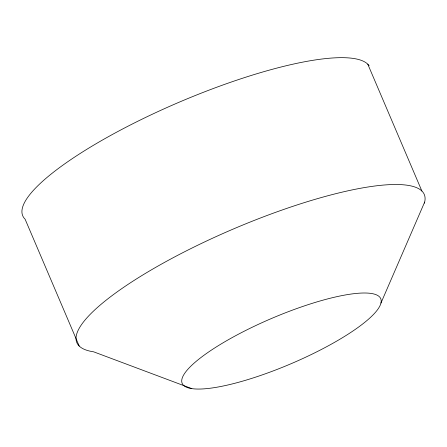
<?xml version="1.0" encoding="UTF-8"?>
<svg xmlns="http://www.w3.org/2000/svg" width="447" height="447" viewBox="0 0 447 447"><rect width="100%" height="100%" fill="white"/><g stroke="black" fill="none" stroke-linecap="round" stroke-linejoin="round"><path stroke-width="0.67" d="M380.95 303.06A107.917 24.641 -23.1 0 0 237.804 334.54A107.917 24.641 -23.1 0 0 225.646 385.482A107.917 24.641 -23.1 0 0 380.95 303.06L424.65 202.105M191.797 388.611L93.635 351.817A188.852 43.124 -23.1 0 1 219.069 235.256A188.852 43.124 -23.1 0 1 424.371 203.145M367.797 64.206L421.895 191.048M79.203 346.045L25.105 219.203A188.852 43.124 -23.1 0 1 167.2 107.42A188.852 43.124 -23.1 0 1 369.138 65.782"/></g></svg>
